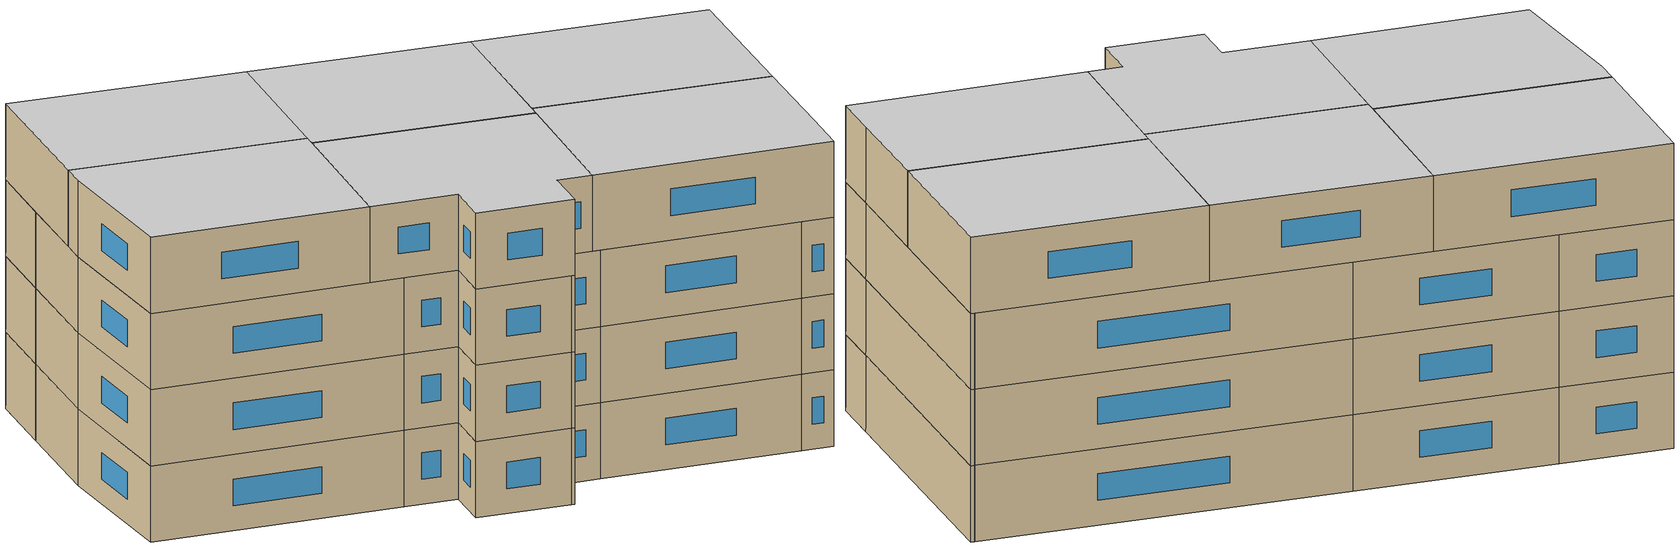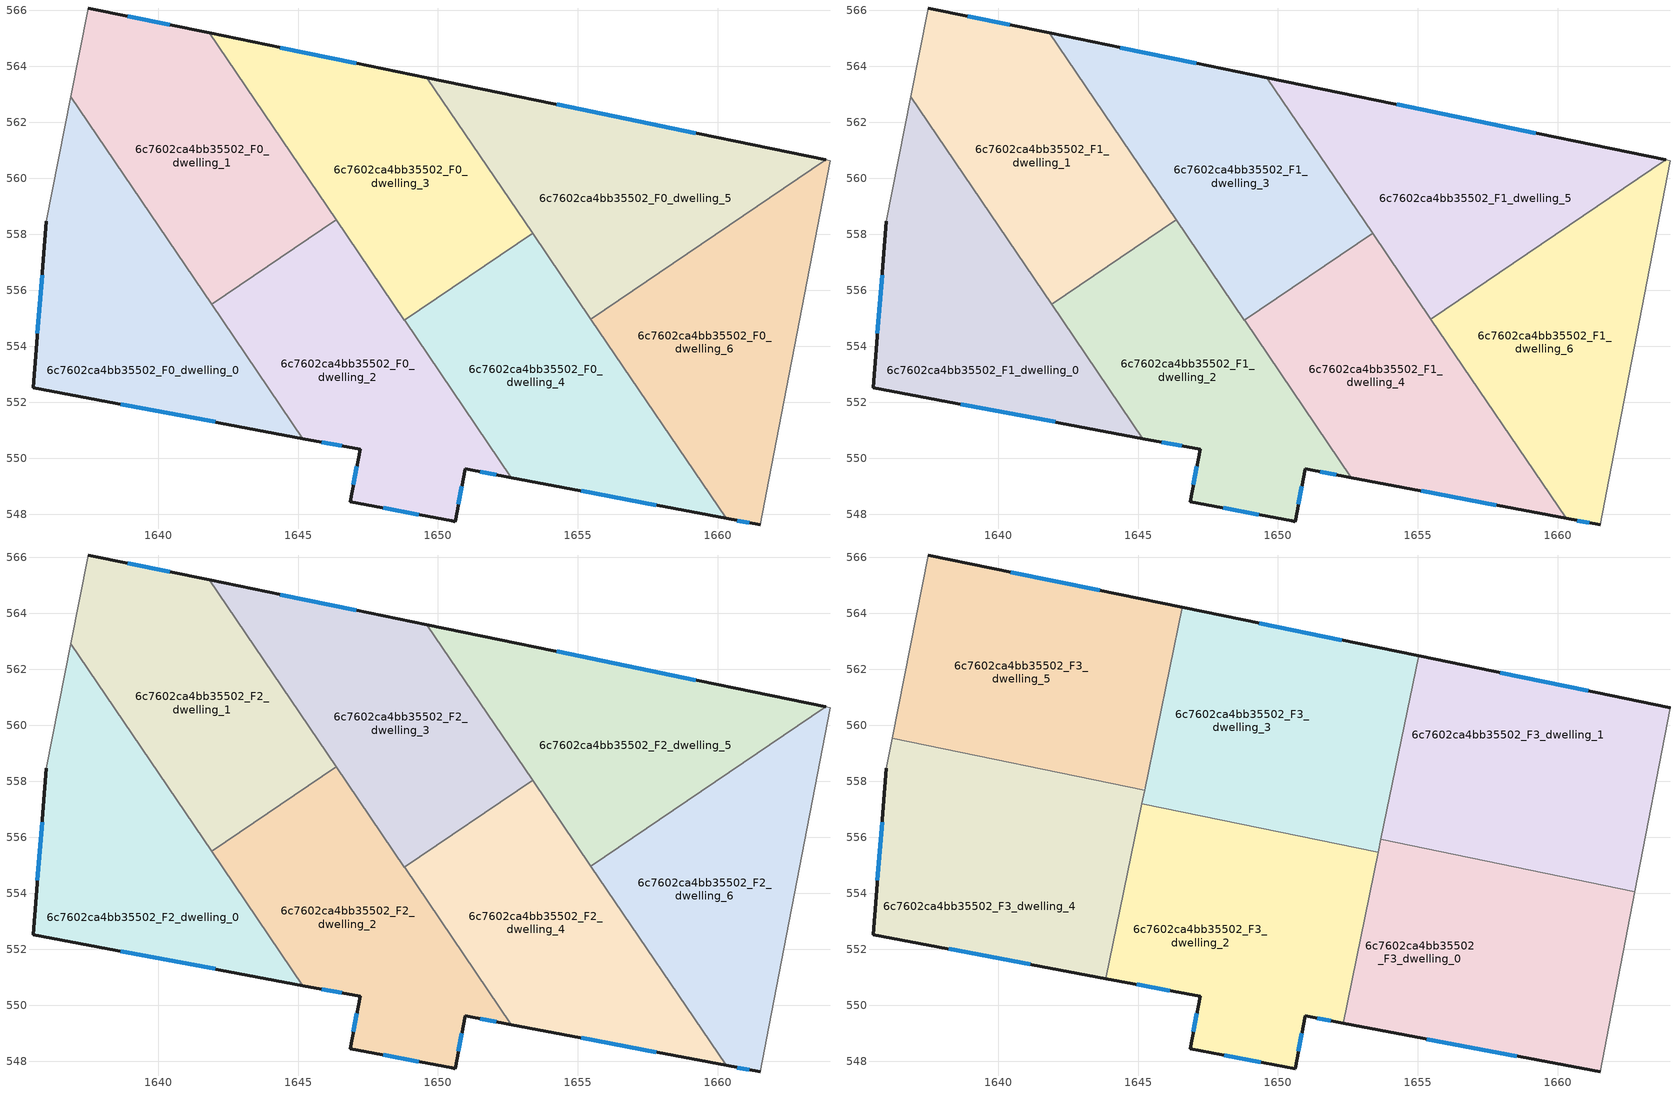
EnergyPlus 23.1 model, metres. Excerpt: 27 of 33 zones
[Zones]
6c7602ca4bb35502_F0_dwelling_0
 floor ground (EU_floor_Construction): 1636.88,562.92 1645.18,550.7 1635.53,552.53 1636.01,558.48 z0
 wall outside (EU_wall_Construction): 1636.01,558.48 1635.53,552.53 1645.18,550.7 z0:3
 wall adiabatic (EU_wall_Construction): 1636.88,562.92 1636.01,558.48 z0:3
 wall to 6c7602ca4bb35502_F0_dwelling_1 (EU_wall_Construction): 1641.91,555.51 1636.88,562.92 z0:3
 wall to 6c7602ca4bb35502_F0_dwelling_2 (EU_wall_Construction): 1645.18,550.7 1641.91,555.51 z0:3
 window (EU_Window_Construction): 1638.67,551.93 1642.04,551.3 / 1635.85,556.54 1635.69,554.46 z0.98:2.02
6c7602ca4bb35502_F0_dwelling_1
 floor ground (EU_floor_Construction): 1641.83,565.2 1646.36,558.53 1641.91,555.51 1636.88,562.92 1637.5,566.09 z0
 wall outside (EU_wall_Construction): 1641.83,565.2 1637.5,566.09 z0:3
 wall to 6c7602ca4bb35502_F0_dwelling_2 (EU_wall_Construction): 1641.91,555.51 1646.36,558.53 z0:3
 wall adiabatic (EU_wall_Construction): 1637.5,566.09 1636.88,562.92 z0:3
 wall to 6c7602ca4bb35502_F0_dwelling_3 (EU_wall_Construction): 1646.36,558.53 1641.83,565.2 z0:3
 window (EU_Window_Construction): 1640.43,565.49 1638.91,565.8 z0.98:2.02
6c7602ca4bb35502_F0_dwelling_2
 floor ground (EU_floor_Construction): 1646.36,558.53 1652.63,549.3 1650.97,549.62 1650.61,547.74 1650.48,547.76 1646.86,548.45 1647.22,550.32 1645.18,550.7 1641.91,555.51 z0
 wall outside (EU_wall_Construction): 1645.18,550.7 1647.22,550.32 1646.86,548.45 1650.48,547.76 1650.61,547.74 1650.97,549.62 1652.63,549.3 z0:3
 wall to 6c7602ca4bb35502_F0_dwelling_4 (EU_wall_Construction): 1652.63,549.3 1648.81,554.93 z0:3
 wall to 6c7602ca4bb35502_F0_dwelling_3 (EU_wall_Construction): 1648.8,554.93 1646.36,558.53 z0:3
 window (EU_Window_Construction): 1647.1,549.71 1646.98,549.06 / 1645.84,550.58 1646.56,550.44 / 1651.51,549.51 1652.09,549.41 / 1650.73,548.35 1650.85,549.01 / 1648.04,548.22 1649.31,547.98 z0.98:2.02
6c7602ca4bb35502_F0_dwelling_3
 floor ground (EU_floor_Construction): 1649.61,563.6 1653.38,558.04 1648.81,554.93 1641.83,565.2 z0
 wall outside (EU_wall_Construction): 1649.61,563.6 1641.83,565.2 z0:3
 wall to 6c7602ca4bb35502_F0_dwelling_4 (EU_wall_Construction): 1648.81,554.93 1653.38,558.04 z0:3
 wall to 6c7602ca4bb35502_F0_dwelling_5 (EU_wall_Construction): 1653.38,558.04 1649.61,563.6 z0:3
 window (EU_Window_Construction): 1647.08,564.12 1644.36,564.68 z0.98:2.02
6c7602ca4bb35502_F0_dwelling_4
 floor ground (EU_floor_Construction): 1653.38,558.04 1660.3,547.85 1652.63,549.3 1648.81,554.93 z0
 wall outside (EU_wall_Construction): 1652.63,549.3 1660.3,547.85 z0:3
 wall to 6c7602ca4bb35502_F0_dwelling_6 (EU_wall_Construction): 1660.3,547.85 1655.46,554.97 z0:3
 wall to 6c7602ca4bb35502_F0_dwelling_5 (EU_wall_Construction): 1655.46,554.97 1653.38,558.04 z0:3
 window (EU_Window_Construction): 1655.12,548.83 1657.81,548.32 z0.98:2.02
6c7602ca4bb35502_F0_dwelling_5
 floor ground (EU_floor_Construction): 1663.85,560.67 1655.46,554.97 1649.61,563.6 z0
 wall outside (EU_wall_Construction): 1663.85,560.67 1649.61,563.6 z0:3
 wall to 6c7602ca4bb35502_F0_dwelling_6 (EU_wall_Construction): 1655.46,554.97 1663.85,560.67 z0:3
 window (EU_Window_Construction): 1659.22,561.62 1654.24,562.65 z0.98:2.02
6c7602ca4bb35502_F0_dwelling_6
 floor ground (EU_floor_Construction): 1664.01,560.64 1661.91,549.69 1661.52,547.62 1660.3,547.85 1655.46,554.97 1663.85,560.67 z0
 wall outside (EU_wall_Construction): 1660.3,547.85 1661.52,547.62 z0:3
 wall adiabatic (EU_wall_Construction): 1661.52,547.62 1661.91,549.69 1664.01,560.64 1663.85,560.67 z0:3
 window (EU_Window_Construction): 1660.7,547.77 1661.12,547.69 z0.98:2.02
6c7602ca4bb35502_F1_dwelling_0
 floor to 6c7602ca4bb35502_F0_dwelling_0 (EU_floor_Construction): 1636.88,562.92 1645.18,550.7 1635.53,552.53 1636.01,558.48 z3
 wall outside (EU_wall_Construction): 1636.01,558.48 1635.53,552.53 1645.18,550.7 z3:6
 wall adiabatic (EU_wall_Construction): 1636.88,562.92 1636.01,558.48 z3:6
 wall to 6c7602ca4bb35502_F1_dwelling_1 (EU_wall_Construction): 1641.91,555.51 1636.88,562.92 z3:6
 wall to 6c7602ca4bb35502_F1_dwelling_2 (EU_wall_Construction): 1645.18,550.7 1641.91,555.51 z3:6
 window (EU_Window_Construction): 1638.67,551.93 1642.04,551.3 / 1635.85,556.54 1635.69,554.46 z3.98:5.02
6c7602ca4bb35502_F1_dwelling_1
 floor to 6c7602ca4bb35502_F0_dwelling_1 (EU_floor_Construction): 1641.83,565.2 1646.36,558.53 1641.91,555.51 1636.88,562.92 1637.5,566.09 z3
 wall outside (EU_wall_Construction): 1641.83,565.2 1637.5,566.09 z3:6
 wall to 6c7602ca4bb35502_F1_dwelling_2 (EU_wall_Construction): 1641.91,555.51 1646.36,558.53 z3:6
 wall adiabatic (EU_wall_Construction): 1637.5,566.09 1636.88,562.92 z3:6
 wall to 6c7602ca4bb35502_F1_dwelling_3 (EU_wall_Construction): 1646.36,558.53 1641.83,565.2 z3:6
 window (EU_Window_Construction): 1640.43,565.49 1638.91,565.8 z3.98:5.02
6c7602ca4bb35502_F1_dwelling_2
 floor to 6c7602ca4bb35502_F0_dwelling_2 (EU_floor_Construction): 1646.36,558.53 1652.63,549.3 1650.97,549.62 1650.61,547.74 1650.48,547.76 1646.86,548.45 1647.22,550.32 1645.18,550.7 1641.91,555.51 z3
 wall outside (EU_wall_Construction): 1645.18,550.7 1647.22,550.32 1646.86,548.45 1650.48,547.76 1650.61,547.74 1650.97,549.62 1652.63,549.3 z3:6
 wall to 6c7602ca4bb35502_F1_dwelling_4 (EU_wall_Construction): 1652.63,549.3 1648.81,554.93 z3:6
 wall to 6c7602ca4bb35502_F1_dwelling_3 (EU_wall_Construction): 1648.8,554.93 1646.36,558.53 z3:6
 window (EU_Window_Construction): 1647.1,549.71 1646.98,549.06 / 1645.84,550.58 1646.56,550.44 / 1651.51,549.51 1652.09,549.41 / 1650.73,548.35 1650.85,549.01 / 1648.04,548.22 1649.31,547.98 z3.98:5.02
6c7602ca4bb35502_F1_dwelling_3
 floor to 6c7602ca4bb35502_F0_dwelling_3 (EU_floor_Construction): 1649.61,563.6 1653.38,558.04 1648.81,554.93 1641.83,565.2 z3
 wall outside (EU_wall_Construction): 1649.61,563.6 1641.83,565.2 z3:6
 wall to 6c7602ca4bb35502_F1_dwelling_4 (EU_wall_Construction): 1648.81,554.93 1653.38,558.04 z3:6
 wall to 6c7602ca4bb35502_F1_dwelling_5 (EU_wall_Construction): 1653.38,558.04 1649.61,563.6 z3:6
 window (EU_Window_Construction): 1647.08,564.12 1644.36,564.68 z3.98:5.02
6c7602ca4bb35502_F1_dwelling_4
 floor to 6c7602ca4bb35502_F0_dwelling_4 (EU_floor_Construction): 1653.38,558.04 1660.3,547.85 1652.63,549.3 1648.81,554.93 z3
 wall outside (EU_wall_Construction): 1652.63,549.3 1660.3,547.85 z3:6
 wall to 6c7602ca4bb35502_F1_dwelling_6 (EU_wall_Construction): 1660.3,547.85 1655.46,554.97 z3:6
 wall to 6c7602ca4bb35502_F1_dwelling_5 (EU_wall_Construction): 1655.46,554.97 1653.38,558.04 z3:6
 window (EU_Window_Construction): 1655.12,548.83 1657.81,548.32 z3.98:5.02
6c7602ca4bb35502_F1_dwelling_5
 floor to 6c7602ca4bb35502_F0_dwelling_5 (EU_floor_Construction): 1663.85,560.67 1655.46,554.97 1649.61,563.6 z3
 wall outside (EU_wall_Construction): 1663.85,560.67 1649.61,563.6 z3:6
 wall to 6c7602ca4bb35502_F1_dwelling_6 (EU_wall_Construction): 1655.46,554.97 1663.85,560.67 z3:6
 window (EU_Window_Construction): 1659.22,561.62 1654.24,562.65 z3.98:5.02
6c7602ca4bb35502_F1_dwelling_6
 floor to 6c7602ca4bb35502_F0_dwelling_6 (EU_floor_Construction): 1664.01,560.64 1661.91,549.69 1661.52,547.62 1660.3,547.85 1655.46,554.97 1663.85,560.67 z3
 wall outside (EU_wall_Construction): 1660.3,547.85 1661.52,547.62 z3:6
 wall adiabatic (EU_wall_Construction): 1661.52,547.62 1661.91,549.69 1664.01,560.64 1663.85,560.67 z3:6
 window (EU_Window_Construction): 1660.7,547.77 1661.12,547.69 z3.98:5.02
6c7602ca4bb35502_F2_dwelling_0
 floor to 6c7602ca4bb35502_F1_dwelling_0 (EU_floor_Construction): 1636.88,562.92 1645.18,550.7 1635.53,552.53 1636.01,558.48 z6
 wall outside (EU_wall_Construction): 1636.01,558.48 1635.53,552.53 1645.18,550.7 z6:9
 wall adiabatic (EU_wall_Construction): 1636.88,562.92 1636.01,558.48 z6:9
 wall to 6c7602ca4bb35502_F2_dwelling_1 (EU_wall_Construction): 1641.91,555.51 1636.88,562.92 z6:9
 wall to 6c7602ca4bb35502_F2_dwelling_2 (EU_wall_Construction): 1645.18,550.7 1641.91,555.51 z6:9
 window (EU_Window_Construction): 1638.67,551.93 1642.04,551.3 / 1635.85,556.54 1635.69,554.46 z6.98:8.02
6c7602ca4bb35502_F2_dwelling_1
 floor to 6c7602ca4bb35502_F1_dwelling_1 (EU_floor_Construction): 1641.83,565.2 1646.36,558.53 1641.91,555.51 1636.88,562.92 1637.5,566.09 z6
 wall outside (EU_wall_Construction): 1641.83,565.2 1637.5,566.09 z6:9
 wall to 6c7602ca4bb35502_F2_dwelling_2 (EU_wall_Construction): 1641.91,555.51 1646.36,558.53 z6:9
 wall adiabatic (EU_wall_Construction): 1637.5,566.09 1636.88,562.92 z6:9
 wall to 6c7602ca4bb35502_F2_dwelling_3 (EU_wall_Construction): 1646.36,558.53 1641.83,565.2 z6:9
 window (EU_Window_Construction): 1640.43,565.49 1638.91,565.8 z6.98:8.02
6c7602ca4bb35502_F2_dwelling_2
 floor to 6c7602ca4bb35502_F1_dwelling_2 (EU_floor_Construction): 1646.36,558.53 1652.63,549.3 1650.97,549.62 1650.61,547.74 1650.48,547.76 1646.86,548.45 1647.22,550.32 1645.18,550.7 1641.91,555.51 z6
 wall outside (EU_wall_Construction): 1645.18,550.7 1647.22,550.32 1646.86,548.45 1650.48,547.76 1650.61,547.74 1650.97,549.62 1652.63,549.3 z6:9
 wall to 6c7602ca4bb35502_F2_dwelling_4 (EU_wall_Construction): 1652.63,549.3 1648.81,554.93 z6:9
 wall to 6c7602ca4bb35502_F2_dwelling_3 (EU_wall_Construction): 1648.8,554.93 1646.36,558.53 z6:9
 window (EU_Window_Construction): 1647.1,549.71 1646.98,549.06 / 1645.84,550.58 1646.56,550.44 / 1651.51,549.51 1652.09,549.41 / 1650.73,548.35 1650.85,549.01 / 1648.04,548.22 1649.31,547.98 z6.98:8.02
6c7602ca4bb35502_F2_dwelling_3
 floor to 6c7602ca4bb35502_F1_dwelling_3 (EU_floor_Construction): 1649.61,563.6 1653.38,558.04 1648.81,554.93 1641.83,565.2 z6
 wall outside (EU_wall_Construction): 1649.61,563.6 1641.83,565.2 z6:9
 wall to 6c7602ca4bb35502_F2_dwelling_4 (EU_wall_Construction): 1648.81,554.93 1653.38,558.04 z6:9
 wall to 6c7602ca4bb35502_F2_dwelling_5 (EU_wall_Construction): 1653.38,558.04 1649.61,563.6 z6:9
 window (EU_Window_Construction): 1647.08,564.12 1644.36,564.68 z6.98:8.02
6c7602ca4bb35502_F2_dwelling_4
 floor to 6c7602ca4bb35502_F1_dwelling_4 (EU_floor_Construction): 1653.38,558.04 1660.3,547.85 1652.63,549.3 1648.81,554.93 z6
 wall outside (EU_wall_Construction): 1652.63,549.3 1660.3,547.85 z6:9
 wall to 6c7602ca4bb35502_F2_dwelling_6 (EU_wall_Construction): 1660.3,547.85 1655.46,554.97 z6:9
 wall to 6c7602ca4bb35502_F2_dwelling_5 (EU_wall_Construction): 1655.46,554.97 1653.38,558.04 z6:9
 window (EU_Window_Construction): 1655.12,548.83 1657.81,548.32 z6.98:8.02
6c7602ca4bb35502_F2_dwelling_5
 floor to 6c7602ca4bb35502_F1_dwelling_5 (EU_floor_Construction): 1663.85,560.67 1655.46,554.97 1649.61,563.6 z6
 wall outside (EU_wall_Construction): 1663.85,560.67 1649.61,563.6 z6:9
 wall to 6c7602ca4bb35502_F2_dwelling_6 (EU_wall_Construction): 1655.46,554.97 1663.85,560.67 z6:9
 window (EU_Window_Construction): 1659.22,561.62 1654.24,562.65 z6.98:8.02
6c7602ca4bb35502_F2_dwelling_6
 floor to 6c7602ca4bb35502_F1_dwelling_6 (EU_floor_Construction): 1664.01,560.64 1661.91,549.69 1661.52,547.62 1660.3,547.85 1655.46,554.97 1663.85,560.67 z6
 wall outside (EU_wall_Construction): 1660.3,547.85 1661.52,547.62 z6:9
 wall adiabatic (EU_wall_Construction): 1661.52,547.62 1661.91,549.69 1664.01,560.64 1663.85,560.67 z6:9
 window (EU_Window_Construction): 1660.7,547.77 1661.12,547.69 z6.98:8.02
6c7602ca4bb35502_F3_dwelling_0
 floor to 6c7602ca4bb35502_F2_dwelling_4 (EU_floor_Construction): 1655,555.65 1660.3,547.85 1652.63,549.3 1652.39,549.66 1653.68,555.92 z9
 floor to 6c7602ca4bb35502_F2_dwelling_6 (EU_floor_Construction): 1662.75,554.06 1661.91,549.69 1661.52,547.62 1660.3,547.85 1655.46,554.97 1656.13,555.42 z9
 floor to 6c7602ca4bb35502_F2_dwelling_2 (EU_floor_Construction): 1652.39,549.66 1652.63,549.3 1652.33,549.36 z9
 floor to 6c7602ca4bb35502_F2_dwelling_5 (EU_floor_Construction): 1656.13,555.42 1655.46,554.97 1655,555.65 z9
 wall outside (EU_wall_Construction): 1652.33,549.36 1661.52,547.62 z9:12
 wall adiabatic (EU_wall_Construction): 1661.52,547.62 1661.91,549.69 1662.75,554.06 z9:12
 wall to 6c7602ca4bb35502_F3_dwelling_1 (EU_wall_Construction): 1662.75,554.06 1653.68,555.92 z9:12
 wall to 6c7602ca4bb35502_F3_dwelling_2 (EU_wall_Construction): 1653.58,555.47 1652.33,549.36 z9:12
 wall to 6c7602ca4bb35502_F3_dwelling_3 (EU_wall_Construction): 1653.68,555.92 1653.58,555.47 z9:12
 window (EU_Window_Construction): 1655.32,548.79 1658.53,548.18 z9.98:11.02
 ceiling to 6c7602ca4bb35502_F4_dwelling_0 (EU_floor_Construction): 1661.52,547.62 1661.91,549.69 1662.75,554.06 1653.68,555.92 1652.33,549.36 z12
6c7602ca4bb35502_F3_dwelling_1
 floor to 6c7602ca4bb35502_F2_dwelling_5 (EU_floor_Construction): 1663.85,560.67 1656.13,555.42 1655,555.65 1653.94,557.21 1655.03,562.48 z9
 floor to 6c7602ca4bb35502_F2_dwelling_6 (EU_floor_Construction): 1664.01,560.64 1662.75,554.06 1656.13,555.42 1663.85,560.67 z9
 floor to 6c7602ca4bb35502_F2_dwelling_4 (EU_floor_Construction): 1653.94,557.21 1655,555.65 1653.68,555.92 z9
 wall outside (EU_wall_Construction): 1664.01,560.64 1655.03,562.48 z9:12
 wall adiabatic (EU_wall_Construction): 1662.75,554.06 1664.01,560.64 z9:12
 wall to 6c7602ca4bb35502_F3_dwelling_3 (EU_wall_Construction): 1655.03,562.48 1653.68,555.92 z9:12
 window (EU_Window_Construction): 1661.09,561.24 1657.95,561.88 z9.98:11.02
 ceiling to 6c7602ca4bb35502_F4_dwelling_1 (EU_floor_Construction): 1662.75,554.06 1664.01,560.64 1655.03,562.48 1653.68,555.92 z12
6c7602ca4bb35502_F3_dwelling_2
 floor to 6c7602ca4bb35502_F2_dwelling_2 (EU_floor_Construction): 1647.6,556.7 1652.39,549.66 1652.33,549.36 1650.97,549.62 1650.61,547.74 1650.48,547.76 1646.86,548.45 1647.22,550.32 1645.18,550.7 1644.12,552.26 1645.14,557.21 z9
 floor to 6c7602ca4bb35502_F2_dwelling_0 (EU_floor_Construction): 1644.12,552.26 1645.18,550.7 1643.86,550.95 z9
 floor to 6c7602ca4bb35502_F2_dwelling_4 (EU_floor_Construction): 1653.58,555.47 1652.39,549.66 1648.81,554.93 1650.52,556.1 z9
 floor to 6c7602ca4bb35502_F2_dwelling_3 (EU_floor_Construction): 1650.52,556.1 1648.81,554.93 1647.6,556.7 z9
 wall outside (EU_wall_Construction): 1643.86,550.95 1647.22,550.32 1646.86,548.45 1650.61,547.74 1650.97,549.62 1652.33,549.36 z9:12
 wall to 6c7602ca4bb35502_F3_dwelling_3 (EU_wall_Construction): 1653.58,555.47 1645.14,557.21 z9:12
 wall to 6c7602ca4bb35502_F3_dwelling_4 (EU_wall_Construction): 1645.14,557.21 1643.86,550.95 z9:12
 window (EU_Window_Construction): 1644.95,550.75 1646.13,550.52 / 1651.41,549.53 1651.89,549.44 / 1650.73,548.35 1650.85,549.01 / 1648.08,548.22 1649.39,547.97 / 1647.1,549.71 1646.98,549.06 z9.98:11.02
 ceiling to 6c7602ca4bb35502_F4_dwelling_2 (EU_floor_Construction): 1652.33,549.36 1653.58,555.47 1645.14,557.21 1643.86,550.95 1647.22,550.32 1646.86,548.45 1650.61,547.74 1650.97,549.62 z12
6c7602ca4bb35502_F3_dwelling_3
 floor to 6c7602ca4bb35502_F2_dwelling_3 (EU_floor_Construction): 1649.61,563.6 1653.38,558.04 1650.52,556.1 1647.6,556.7 1645.63,559.6 1646.58,564.22 z9
 floor to 6c7602ca4bb35502_F2_dwelling_1 (EU_floor_Construction): 1645.63,559.6 1646.36,558.53 1645.26,557.78 z9
 floor to 6c7602ca4bb35502_F2_dwelling_5 (EU_floor_Construction): 1655.03,562.48 1653.94,557.21 1649.61,563.6 z9
 floor to 6c7602ca4bb35502_F2_dwelling_2 (EU_floor_Construction): 1646.36,558.53 1647.6,556.7 1645.14,557.21 1645.26,557.78 z9
 floor to 6c7602ca4bb35502_F2_dwelling_4 (EU_floor_Construction): 1653.38,558.04 1653.94,557.21 1653.58,555.47 1650.52,556.1 z9
 wall outside (EU_wall_Construction): 1655.03,562.48 1646.58,564.22 z9:12
 wall to 6c7602ca4bb35502_F3_dwelling_5 (EU_wall_Construction): 1646.58,564.22 1645.24,557.68 z9:12
 wall to 6c7602ca4bb35502_F3_dwelling_4 (EU_wall_Construction): 1645.24,557.68 1645.14,557.21 z9:12
 window (EU_Window_Construction): 1652.28,563.05 1649.33,563.65 z9.98:11.02
 ceiling to 6c7602ca4bb35502_F4_dwelling_3 (EU_floor_Construction): 1653.58,555.47 1655.03,562.48 1646.58,564.22 1645.14,557.21 z12
6c7602ca4bb35502_F3_dwelling_4
 floor to 6c7602ca4bb35502_F2_dwelling_0 (EU_floor_Construction): 1639.66,558.83 1644.12,552.26 1643.86,550.95 1635.53,552.53 1636.01,558.48 1636.22,559.53 z9
 floor to 6c7602ca4bb35502_F2_dwelling_2 (EU_floor_Construction): 1645.24,557.68 1644.12,552.26 1641.91,555.51 1645.14,557.7 z9
 floor to 6c7602ca4bb35502_F2_dwelling_1 (EU_floor_Construction): 1645.14,557.7 1641.91,555.51 1639.66,558.83 z9
 wall outside (EU_wall_Construction): 1636.01,558.48 1635.53,552.53 1643.86,550.95 z9:12
 wall adiabatic (EU_wall_Construction): 1636.22,559.54 1636.01,558.48 z9:12
 wall to 6c7602ca4bb35502_F3_dwelling_5 (EU_wall_Construction): 1645.24,557.68 1636.22,559.54 z9:12
 window (EU_Window_Construction): 1638.24,552.02 1641.15,551.46 / 1635.85,556.54 1635.69,554.46 z9.98:11.02
 ceiling to 6c7602ca4bb35502_F4_dwelling_4 (EU_floor_Construction): 1643.86,550.95 1645.24,557.68 1636.22,559.54 1636.01,558.48 1635.53,552.53 z12
6c7602ca4bb35502_F3_dwelling_5
 floor to 6c7602ca4bb35502_F2_dwelling_1 (EU_floor_Construction): 1641.84,565.2 1645.63,559.6 1645.26,557.78 1645.14,557.7 1639.66,558.83 1636.88,562.92 1637.5,566.09 z9
 floor to 6c7602ca4bb35502_F2_dwelling_0 (EU_floor_Construction): 1636.88,562.92 1639.66,558.83 1636.22,559.53 z9
 floor to 6c7602ca4bb35502_F2_dwelling_3 (EU_floor_Construction): 1646.58,564.22 1645.63,559.6 1641.84,565.2 z9
 wall outside (EU_wall_Construction): 1646.58,564.22 1637.5,566.09 z9:12
 wall adiabatic (EU_wall_Construction): 1637.5,566.09 1636.22,559.54 z9:12
 window (EU_Window_Construction): 1643.63,564.83 1640.45,565.48 z9.98:11.02
 ceiling to 6c7602ca4bb35502_F4_dwelling_5 (EU_floor_Construction): 1645.24,557.68 1646.58,564.22 1637.5,566.09 1636.22,559.54 z12
[Building]
EU S2 Campaign: North Axis=0; Terrain=City; Solar Distribution=FullExterior
[Site:Location]
Bologna: Latitude=44.5; Longitude=11.25; Time Zone=1; Elevation=37
[SizingPeriod:WeatherFileDays]
AnnualSizingPeriod: Begin Month=1; Begin Day of Month=1; End Month=12; End Day of Month=31; Day of Week for Start Day=Monday; Use Weather File Daylight Saving Period=No; Use Weather File Rain and Snow Indicators=No
[MATERIAL]
EU_InternalMass_Material: Roughness=MediumRough; Thickness=0.1; Conductivity=1; Density=1800; Specific Heat=900; Thermal Absorptance=0.9; Solar Absorptance=0.7; Visible Absorptance=0.7
[MATERIAL:NOMASS] Roughness=MediumRough; Thermal Absorptance=0.9; Solar Absorptance=0.7; Visible Absorptance=0.7
Name | Thermal Resistance
EU_wall_NoMass | 0.905828
EU_floor_NoMass | 0.67114
[WINDOWMATERIAL:SIMPLEGLAZINGSYSTEM]
EU_Window_SimpleGlazing: UFactor=4.52486; Solar Heat Gain Coefficient=0.85; Visible Transmittance=0.85
[CONSTRUCTION]
EU_wall_Construction: EU_wall_NoMass
EU_floor_Construction: EU_floor_NoMass
EU_Window_Construction: EU_Window_SimpleGlazing
EU_InternalMass_Construction: EU_InternalMass_Material
[ZONE] Type=1; Multiplier=1; Ceiling Height=autocalculate; Floor Area=autocalculate; Part of Total Floor Area=Yes
Name | Volume
6c7602ca4bb35502_F0_dwelling_0; 6c7602ca4bb35502_F1_dwelling_0; 6c7602ca4bb35502_F2_dwelling_0 | 158.68
6c7602ca4bb35502_F3_dwelling_0 | 185.105
6c7602ca4bb35502_F0_dwelling_1; 6c7602ca4bb35502_F1_dwelling_1; 6c7602ca4bb35502_F2_dwelling_1 | 158.675
6c7602ca4bb35502_F3_dwelling_1; 6c7602ca4bb35502_F3_dwelling_5 | 185.107
6c7602ca4bb35502_F0_dwelling_2; 6c7602ca4bb35502_F1_dwelling_2; 6c7602ca4bb35502_F2_dwelling_2 | 158.663
6c7602ca4bb35502_F3_dwelling_2 | 185.094
6c7602ca4bb35502_F0_dwelling_3; 6c7602ca4bb35502_F1_dwelling_3; 6c7602ca4bb35502_F2_dwelling_3 | 158.673
6c7602ca4bb35502_F3_dwelling_3 | 185.117
6c7602ca4bb35502_F0_dwelling_4; 6c7602ca4bb35502_F1_dwelling_4; 6c7602ca4bb35502_F2_dwelling_4 | 158.651
6c7602ca4bb35502_F3_dwelling_4 | 185.116
6c7602ca4bb35502_F0_dwelling_5; 6c7602ca4bb35502_F1_dwelling_5; 6c7602ca4bb35502_F2_dwelling_5 | 158.66
6c7602ca4bb35502_F0_dwelling_6; 6c7602ca4bb35502_F1_dwelling_6; 6c7602ca4bb35502_F2_dwelling_6 | 158.667
[INTERNALMASS] Construction=EU_InternalMass_Construction
Name | Zone or ZoneList | Surface Area
6c7602ca4bb35502_F0_dwelling_0_EU_InternalMass | 6c7602ca4bb35502_F0_dwelling_0 | 52.8935
6c7602ca4bb35502_F0_dwelling_1_EU_InternalMass | 6c7602ca4bb35502_F0_dwelling_1 | 52.8909
6c7602ca4bb35502_F0_dwelling_2_EU_InternalMass | 6c7602ca4bb35502_F0_dwelling_2 | 52.8876
6c7602ca4bb35502_F0_dwelling_3_EU_InternalMass | 6c7602ca4bb35502_F0_dwelling_3 | 52.8876
6c7602ca4bb35502_F0_dwelling_4_EU_InternalMass | 6c7602ca4bb35502_F0_dwelling_4 | 52.8843
6c7602ca4bb35502_F0_dwelling_5_EU_InternalMass | 6c7602ca4bb35502_F0_dwelling_5 | 52.8864
6c7602ca4bb35502_F0_dwelling_6_EU_InternalMass | 6c7602ca4bb35502_F0_dwelling_6 | 52.889
6c7602ca4bb35502_F1_dwelling_0_EU_InternalMass | 6c7602ca4bb35502_F1_dwelling_0 | 52.8935
6c7602ca4bb35502_F1_dwelling_1_EU_InternalMass | 6c7602ca4bb35502_F1_dwelling_1 | 52.8909
6c7602ca4bb35502_F1_dwelling_2_EU_InternalMass | 6c7602ca4bb35502_F1_dwelling_2 | 52.8876
6c7602ca4bb35502_F1_dwelling_3_EU_InternalMass | 6c7602ca4bb35502_F1_dwelling_3 | 52.8876
6c7602ca4bb35502_F1_dwelling_4_EU_InternalMass | 6c7602ca4bb35502_F1_dwelling_4 | 52.8843
6c7602ca4bb35502_F1_dwelling_5_EU_InternalMass | 6c7602ca4bb35502_F1_dwelling_5 | 52.8864
6c7602ca4bb35502_F1_dwelling_6_EU_InternalMass | 6c7602ca4bb35502_F1_dwelling_6 | 52.889
6c7602ca4bb35502_F2_dwelling_0_EU_InternalMass | 6c7602ca4bb35502_F2_dwelling_0 | 52.8935
6c7602ca4bb35502_F2_dwelling_1_EU_InternalMass | 6c7602ca4bb35502_F2_dwelling_1 | 52.8909
6c7602ca4bb35502_F2_dwelling_2_EU_InternalMass | 6c7602ca4bb35502_F2_dwelling_2 | 52.8876
6c7602ca4bb35502_F2_dwelling_3_EU_InternalMass | 6c7602ca4bb35502_F2_dwelling_3 | 52.8876
6c7602ca4bb35502_F2_dwelling_4_EU_InternalMass | 6c7602ca4bb35502_F2_dwelling_4 | 52.8843
6c7602ca4bb35502_F2_dwelling_5_EU_InternalMass | 6c7602ca4bb35502_F2_dwelling_5 | 52.8864
6c7602ca4bb35502_F2_dwelling_6_EU_InternalMass | 6c7602ca4bb35502_F2_dwelling_6 | 52.889
6c7602ca4bb35502_F3_dwelling_0_EU_InternalMass | 6c7602ca4bb35502_F3_dwelling_0 | 61.7019
6c7602ca4bb35502_F3_dwelling_1_EU_InternalMass | 6c7602ca4bb35502_F3_dwelling_1 | 61.7024
6c7602ca4bb35502_F3_dwelling_2_EU_InternalMass | 6c7602ca4bb35502_F3_dwelling_2 | 61.6981
6c7602ca4bb35502_F3_dwelling_3_EU_InternalMass | 6c7602ca4bb35502_F3_dwelling_3 | 61.7056
6c7602ca4bb35502_F3_dwelling_4_EU_InternalMass | 6c7602ca4bb35502_F3_dwelling_4 | 61.7051
6c7602ca4bb35502_F3_dwelling_5_EU_InternalMass | 6c7602ca4bb35502_F3_dwelling_5 | 61.7024
[OTHEREQUIPMENT] Fuel Type=Electricity; Design Level Calculation Method=Watts/Area; Power per Zone Floor Area=1; Fraction Latent=0; Fraction Radiant=0; Fraction Lost=0; Carbon Dioxide Generation Rate=0; EndUse Subcategory=EU_Step8_InternalGains
Name | Zone or ZoneList or Space or SpaceList | Schedule
EU_Step8_InternalGain_6c7602ca4bb35502_F0_dwelling_0_f000 | 6c7602ca4bb35502_F0_dwelling_0 | EU_Step8_GainSchedule_6c7602ca4bb35502_F0_dwelling_0_f000
EU_Step8_InternalGain_6c7602ca4bb35502_F0_dwelling_1_f000 | 6c7602ca4bb35502_F0_dwelling_1 | EU_Step8_GainSchedule_6c7602ca4bb35502_F0_dwelling_1_f000
EU_Step8_InternalGain_6c7602ca4bb35502_F0_dwelling_2_f000 | 6c7602ca4bb35502_F0_dwelling_2 | EU_Step8_GainSchedule_6c7602ca4bb35502_F0_dwelling_2_f000
EU_Step8_InternalGain_6c7602ca4bb35502_F0_dwelling_3_f000 | 6c7602ca4bb35502_F0_dwelling_3 | EU_Step8_GainSchedule_6c7602ca4bb35502_F0_dwelling_3_f000
EU_Step8_InternalGain_6c7602ca4bb35502_F0_dwelling_4_f000 | 6c7602ca4bb35502_F0_dwelling_4 | EU_Step8_GainSchedule_6c7602ca4bb35502_F0_dwelling_4_f000
EU_Step8_InternalGain_6c7602ca4bb35502_F0_dwelling_5_f000 | 6c7602ca4bb35502_F0_dwelling_5 | EU_Step8_GainSchedule_6c7602ca4bb35502_F0_dwelling_5_f000
EU_Step8_InternalGain_6c7602ca4bb35502_F0_dwelling_6_f000 | 6c7602ca4bb35502_F0_dwelling_6 | EU_Step8_GainSchedule_6c7602ca4bb35502_F0_dwelling_6_f000
EU_Step8_InternalGain_6c7602ca4bb35502_F1_dwelling_0_f000 | 6c7602ca4bb35502_F1_dwelling_0 | EU_Step8_GainSchedule_6c7602ca4bb35502_F1_dwelling_0_f000
EU_Step8_InternalGain_6c7602ca4bb35502_F1_dwelling_1_f000 | 6c7602ca4bb35502_F1_dwelling_1 | EU_Step8_GainSchedule_6c7602ca4bb35502_F1_dwelling_1_f000
EU_Step8_InternalGain_6c7602ca4bb35502_F1_dwelling_2_f000 | 6c7602ca4bb35502_F1_dwelling_2 | EU_Step8_GainSchedule_6c7602ca4bb35502_F1_dwelling_2_f000
EU_Step8_InternalGain_6c7602ca4bb35502_F1_dwelling_3_f000 | 6c7602ca4bb35502_F1_dwelling_3 | EU_Step8_GainSchedule_6c7602ca4bb35502_F1_dwelling_3_f000
EU_Step8_InternalGain_6c7602ca4bb35502_F1_dwelling_4_f000 | 6c7602ca4bb35502_F1_dwelling_4 | EU_Step8_GainSchedule_6c7602ca4bb35502_F1_dwelling_4_f000
EU_Step8_InternalGain_6c7602ca4bb35502_F1_dwelling_5_f000 | 6c7602ca4bb35502_F1_dwelling_5 | EU_Step8_GainSchedule_6c7602ca4bb35502_F1_dwelling_5_f000
EU_Step8_InternalGain_6c7602ca4bb35502_F1_dwelling_6_f000 | 6c7602ca4bb35502_F1_dwelling_6 | EU_Step8_GainSchedule_6c7602ca4bb35502_F1_dwelling_6_f000
EU_Step8_InternalGain_6c7602ca4bb35502_F2_dwelling_0_f000 | 6c7602ca4bb35502_F2_dwelling_0 | EU_Step8_GainSchedule_6c7602ca4bb35502_F2_dwelling_0_f000
EU_Step8_InternalGain_6c7602ca4bb35502_F2_dwelling_1_f000 | 6c7602ca4bb35502_F2_dwelling_1 | EU_Step8_GainSchedule_6c7602ca4bb35502_F2_dwelling_1_f000
EU_Step8_InternalGain_6c7602ca4bb35502_F2_dwelling_2_f000 | 6c7602ca4bb35502_F2_dwelling_2 | EU_Step8_GainSchedule_6c7602ca4bb35502_F2_dwelling_2_f000
EU_Step8_InternalGain_6c7602ca4bb35502_F2_dwelling_3_f000 | 6c7602ca4bb35502_F2_dwelling_3 | EU_Step8_GainSchedule_6c7602ca4bb35502_F2_dwelling_3_f000
EU_Step8_InternalGain_6c7602ca4bb35502_F2_dwelling_4_f000 | 6c7602ca4bb35502_F2_dwelling_4 | EU_Step8_GainSchedule_6c7602ca4bb35502_F2_dwelling_4_f000
EU_Step8_InternalGain_6c7602ca4bb35502_F2_dwelling_5_f000 | 6c7602ca4bb35502_F2_dwelling_5 | EU_Step8_GainSchedule_6c7602ca4bb35502_F2_dwelling_5_f000
EU_Step8_InternalGain_6c7602ca4bb35502_F2_dwelling_6_f000 | 6c7602ca4bb35502_F2_dwelling_6 | EU_Step8_GainSchedule_6c7602ca4bb35502_F2_dwelling_6_f000
EU_Step8_InternalGain_6c7602ca4bb35502_F3_dwelling_0_f000 | 6c7602ca4bb35502_F3_dwelling_0 | EU_Step8_GainSchedule_6c7602ca4bb35502_F3_dwelling_0_f000
EU_Step8_InternalGain_6c7602ca4bb35502_F3_dwelling_1_f000 | 6c7602ca4bb35502_F3_dwelling_1 | EU_Step8_GainSchedule_6c7602ca4bb35502_F3_dwelling_1_f000
EU_Step8_InternalGain_6c7602ca4bb35502_F3_dwelling_2_f000 | 6c7602ca4bb35502_F3_dwelling_2 | EU_Step8_GainSchedule_6c7602ca4bb35502_F3_dwelling_2_f000
EU_Step8_InternalGain_6c7602ca4bb35502_F3_dwelling_3_f000 | 6c7602ca4bb35502_F3_dwelling_3 | EU_Step8_GainSchedule_6c7602ca4bb35502_F3_dwelling_3_f000
EU_Step8_InternalGain_6c7602ca4bb35502_F3_dwelling_4_f000 | 6c7602ca4bb35502_F3_dwelling_4 | EU_Step8_GainSchedule_6c7602ca4bb35502_F3_dwelling_4_f000
EU_Step8_InternalGain_6c7602ca4bb35502_F3_dwelling_5_f000 | 6c7602ca4bb35502_F3_dwelling_5 | EU_Step8_GainSchedule_6c7602ca4bb35502_F3_dwelling_5_f000
[ZONEVENTILATION:DESIGNFLOWRATE] Schedule=EU_AlwaysOn; Design Flow Rate Calculation Method=AirChanges/Hour; Air Changes per Hour=0.73129; Ventilation Type=Natural; Fan Pressure Rise=0; Fan Total Efficiency=1; Constant Term Coefficient=1; Temperature Term Coefficient=0; Velocity Term Coefficient=0; Velocity Squared Term Coefficient=0; Minimum Indoor Temperature=-100; Maximum Indoor Temperature=100; Delta Temperature=-100; Minimum Outdoor Temperature=-100; Maximum Outdoor Temperature=100; Maximum Wind Speed=40
Name | Zone or ZoneList or Space or SpaceList
EU_ConstantAir_6c7602ca4bb35502_F0_dwelling_0 | 6c7602ca4bb35502_F0_dwelling_0
EU_ConstantAir_6c7602ca4bb35502_F0_dwelling_1 | 6c7602ca4bb35502_F0_dwelling_1
EU_ConstantAir_6c7602ca4bb35502_F0_dwelling_2 | 6c7602ca4bb35502_F0_dwelling_2
EU_ConstantAir_6c7602ca4bb35502_F0_dwelling_3 | 6c7602ca4bb35502_F0_dwelling_3
EU_ConstantAir_6c7602ca4bb35502_F0_dwelling_4 | 6c7602ca4bb35502_F0_dwelling_4
EU_ConstantAir_6c7602ca4bb35502_F0_dwelling_5 | 6c7602ca4bb35502_F0_dwelling_5
EU_ConstantAir_6c7602ca4bb35502_F0_dwelling_6 | 6c7602ca4bb35502_F0_dwelling_6
EU_ConstantAir_6c7602ca4bb35502_F1_dwelling_0 | 6c7602ca4bb35502_F1_dwelling_0
EU_ConstantAir_6c7602ca4bb35502_F1_dwelling_1 | 6c7602ca4bb35502_F1_dwelling_1
EU_ConstantAir_6c7602ca4bb35502_F1_dwelling_2 | 6c7602ca4bb35502_F1_dwelling_2
EU_ConstantAir_6c7602ca4bb35502_F1_dwelling_3 | 6c7602ca4bb35502_F1_dwelling_3
EU_ConstantAir_6c7602ca4bb35502_F1_dwelling_4 | 6c7602ca4bb35502_F1_dwelling_4
EU_ConstantAir_6c7602ca4bb35502_F1_dwelling_5 | 6c7602ca4bb35502_F1_dwelling_5
EU_ConstantAir_6c7602ca4bb35502_F1_dwelling_6 | 6c7602ca4bb35502_F1_dwelling_6
EU_ConstantAir_6c7602ca4bb35502_F2_dwelling_0 | 6c7602ca4bb35502_F2_dwelling_0
EU_ConstantAir_6c7602ca4bb35502_F2_dwelling_1 | 6c7602ca4bb35502_F2_dwelling_1
EU_ConstantAir_6c7602ca4bb35502_F2_dwelling_2 | 6c7602ca4bb35502_F2_dwelling_2
EU_ConstantAir_6c7602ca4bb35502_F2_dwelling_3 | 6c7602ca4bb35502_F2_dwelling_3
EU_ConstantAir_6c7602ca4bb35502_F2_dwelling_4 | 6c7602ca4bb35502_F2_dwelling_4
EU_ConstantAir_6c7602ca4bb35502_F2_dwelling_5 | 6c7602ca4bb35502_F2_dwelling_5
EU_ConstantAir_6c7602ca4bb35502_F2_dwelling_6 | 6c7602ca4bb35502_F2_dwelling_6
EU_ConstantAir_6c7602ca4bb35502_F3_dwelling_0 | 6c7602ca4bb35502_F3_dwelling_0
EU_ConstantAir_6c7602ca4bb35502_F3_dwelling_1 | 6c7602ca4bb35502_F3_dwelling_1
EU_ConstantAir_6c7602ca4bb35502_F3_dwelling_2 | 6c7602ca4bb35502_F3_dwelling_2
EU_ConstantAir_6c7602ca4bb35502_F3_dwelling_3 | 6c7602ca4bb35502_F3_dwelling_3
EU_ConstantAir_6c7602ca4bb35502_F3_dwelling_4 | 6c7602ca4bb35502_F3_dwelling_4
EU_ConstantAir_6c7602ca4bb35502_F3_dwelling_5 | 6c7602ca4bb35502_F3_dwelling_5
[HVACTEMPLATE:THERMOSTAT] Constant Heating Setpoint=20; Constant Cooling Setpoint=50
EU_HeatOnly_6c7602ca4bb35502_F0_dwelling_0; EU_HeatOnly_6c7602ca4bb35502_F0_dwelling_1; EU_HeatOnly_6c7602ca4bb35502_F0_dwelling_2; EU_HeatOnly_6c7602ca4bb35502_F0_dwelling_3; EU_HeatOnly_6c7602ca4bb35502_F0_dwelling_4; EU_HeatOnly_6c7602ca4bb35502_F0_dwelling_5; EU_HeatOnly_6c7602ca4bb35502_F0_dwelling_6; EU_HeatOnly_6c7602ca4bb35502_F1_dwelling_0; EU_HeatOnly_6c7602ca4bb35502_F1_dwelling_1; EU_HeatOnly_6c7602ca4bb35502_F1_dwelling_2; EU_HeatOnly_6c7602ca4bb35502_F1_dwelling_3; EU_HeatOnly_6c7602ca4bb35502_F1_dwelling_4; EU_HeatOnly_6c7602ca4bb35502_F1_dwelling_5; EU_HeatOnly_6c7602ca4bb35502_F1_dwelling_6; EU_HeatOnly_6c7602ca4bb35502_F2_dwelling_0; EU_HeatOnly_6c7602ca4bb35502_F2_dwelling_1; EU_HeatOnly_6c7602ca4bb35502_F2_dwelling_2; EU_HeatOnly_6c7602ca4bb35502_F2_dwelling_3; EU_HeatOnly_6c7602ca4bb35502_F2_dwelling_4; EU_HeatOnly_6c7602ca4bb35502_F2_dwelling_5; EU_HeatOnly_6c7602ca4bb35502_F2_dwelling_6; EU_HeatOnly_6c7602ca4bb35502_F3_dwelling_0; EU_HeatOnly_6c7602ca4bb35502_F3_dwelling_1; EU_HeatOnly_6c7602ca4bb35502_F3_dwelling_2; EU_HeatOnly_6c7602ca4bb35502_F3_dwelling_3; EU_HeatOnly_6c7602ca4bb35502_F3_dwelling_4; EU_HeatOnly_6c7602ca4bb35502_F3_dwelling_5; EU_HeatOnly_6c7602ca4bb35502_F4_dwelling_0; EU_HeatOnly_6c7602ca4bb35502_F4_dwelling_1; EU_HeatOnly_6c7602ca4bb35502_F4_dwelling_2; EU_HeatOnly_6c7602ca4bb35502_F4_dwelling_3; EU_HeatOnly_6c7602ca4bb35502_F4_dwelling_4; EU_HeatOnly_6c7602ca4bb35502_F4_dwelling_5
[HVACTEMPLATE:ZONE:IDEALLOADSAIRSYSTEM] System Availability Schedule=EU_AlwaysOn; Maximum Heating Supply Air Temperature=50; Minimum Cooling Supply Air Temperature=13; Maximum Heating Supply Air Humidity Ratio=0.0156; Minimum Cooling Supply Air Humidity Ratio=0.0077; Heating Limit=NoLimit; Cooling Limit=NoLimit; Heating Availability Schedule=EU_AlwaysOn; Cooling Availability Schedule=EU_CoolingOff; Dehumidification Control Type=ConstantSensibleHeatRatio; Cooling Sensible Heat Ratio=0.7; Dehumidification Setpoint=60; Humidification Control Type=None; Humidification Setpoint=30; Outdoor Air Method=None; Outdoor Air Flow Rate per Person=0.00944; Outdoor Air Flow Rate per Zone Floor Area=0; Outdoor Air Flow Rate per Zone=0; Demand Controlled Ventilation Type=None; Outdoor Air Economizer Type=NoEconomizer; Heat Recovery Type=None; Sensible Heat Recovery Effectiveness=0.7; Latent Heat Recovery Effectiveness=0.65
Name | Template Thermostat
6c7602ca4bb35502_F0_dwelling_0 | EU_HeatOnly_6c7602ca4bb35502_F0_dwelling_0
6c7602ca4bb35502_F0_dwelling_1 | EU_HeatOnly_6c7602ca4bb35502_F0_dwelling_1
6c7602ca4bb35502_F0_dwelling_2 | EU_HeatOnly_6c7602ca4bb35502_F0_dwelling_2
6c7602ca4bb35502_F0_dwelling_3 | EU_HeatOnly_6c7602ca4bb35502_F0_dwelling_3
6c7602ca4bb35502_F0_dwelling_4 | EU_HeatOnly_6c7602ca4bb35502_F0_dwelling_4
6c7602ca4bb35502_F0_dwelling_5 | EU_HeatOnly_6c7602ca4bb35502_F0_dwelling_5
6c7602ca4bb35502_F0_dwelling_6 | EU_HeatOnly_6c7602ca4bb35502_F0_dwelling_6
6c7602ca4bb35502_F1_dwelling_0 | EU_HeatOnly_6c7602ca4bb35502_F1_dwelling_0
6c7602ca4bb35502_F1_dwelling_1 | EU_HeatOnly_6c7602ca4bb35502_F1_dwelling_1
6c7602ca4bb35502_F1_dwelling_2 | EU_HeatOnly_6c7602ca4bb35502_F1_dwelling_2
6c7602ca4bb35502_F1_dwelling_3 | EU_HeatOnly_6c7602ca4bb35502_F1_dwelling_3
6c7602ca4bb35502_F1_dwelling_4 | EU_HeatOnly_6c7602ca4bb35502_F1_dwelling_4
6c7602ca4bb35502_F1_dwelling_5 | EU_HeatOnly_6c7602ca4bb35502_F1_dwelling_5
6c7602ca4bb35502_F1_dwelling_6 | EU_HeatOnly_6c7602ca4bb35502_F1_dwelling_6
6c7602ca4bb35502_F2_dwelling_0 | EU_HeatOnly_6c7602ca4bb35502_F2_dwelling_0
6c7602ca4bb35502_F2_dwelling_1 | EU_HeatOnly_6c7602ca4bb35502_F2_dwelling_1
6c7602ca4bb35502_F2_dwelling_2 | EU_HeatOnly_6c7602ca4bb35502_F2_dwelling_2
6c7602ca4bb35502_F2_dwelling_3 | EU_HeatOnly_6c7602ca4bb35502_F2_dwelling_3
6c7602ca4bb35502_F2_dwelling_4 | EU_HeatOnly_6c7602ca4bb35502_F2_dwelling_4
6c7602ca4bb35502_F2_dwelling_5 | EU_HeatOnly_6c7602ca4bb35502_F2_dwelling_5
6c7602ca4bb35502_F2_dwelling_6 | EU_HeatOnly_6c7602ca4bb35502_F2_dwelling_6
6c7602ca4bb35502_F3_dwelling_0 | EU_HeatOnly_6c7602ca4bb35502_F3_dwelling_0
6c7602ca4bb35502_F3_dwelling_1 | EU_HeatOnly_6c7602ca4bb35502_F3_dwelling_1
6c7602ca4bb35502_F3_dwelling_2 | EU_HeatOnly_6c7602ca4bb35502_F3_dwelling_2
6c7602ca4bb35502_F3_dwelling_3 | EU_HeatOnly_6c7602ca4bb35502_F3_dwelling_3
6c7602ca4bb35502_F3_dwelling_4 | EU_HeatOnly_6c7602ca4bb35502_F3_dwelling_4
6c7602ca4bb35502_F3_dwelling_5 | EU_HeatOnly_6c7602ca4bb35502_F3_dwelling_5
[SIZING:ZONE] Zone Cooling Design Supply Air Temperature Input Method=SupplyAirTemperature; Zone Cooling Design Supply Air Temperature=13; Zone Heating Design Supply Air Temperature Input Method=SupplyAirTemperature; Zone Heating Design Supply Air Temperature=50; Zone Cooling Design Supply Air Humidity Ratio=0.008; Zone Heating Design Supply Air Humidity Ratio=0.008; Cooling Design Air Flow Method=DesignDay; Cooling Design Air Flow Rate=0; Cooling Minimum Air Flow per Zone Floor Area=0.000762; Cooling Minimum Air Flow=0; Cooling Minimum Air Flow Fraction=0.2; Heating Design Air Flow Method=DesignDay; Heating Design Air Flow Rate=0; Heating Maximum Air Flow per Zone Floor Area=0.002032; Heating Maximum Air Flow=0.141576; Heating Maximum Air Flow Fraction=0.3; Account for Dedicated Outdoor Air System=No; Dedicated Outdoor Air System Control Strategy=NeutralSupplyAir; Dedicated Outdoor Air Low Setpoint Temperature for Design=autosize; Dedicated Outdoor Air High Setpoint Temperature for Design=autosize; Zone Load Sizing Method=Sensible Load Only No Latent Load; Zone Latent Cooling Design Supply Air Humidity Ratio Input Method=HumidityRatioDifference; Zone Cooling Design Supply Air Humidity Ratio Difference=0.005; Zone Latent Heating Design Supply Air Humidity Ratio Input Method=HumidityRatioDifference; Zone Humidification Design Supply Air Humidity Ratio Difference=0.005
6c7602ca4bb35502_F0_dwelling_0; 6c7602ca4bb35502_F0_dwelling_1; 6c7602ca4bb35502_F0_dwelling_2; 6c7602ca4bb35502_F0_dwelling_3; 6c7602ca4bb35502_F0_dwelling_4; 6c7602ca4bb35502_F0_dwelling_5; 6c7602ca4bb35502_F0_dwelling_6; 6c7602ca4bb35502_F1_dwelling_0; 6c7602ca4bb35502_F1_dwelling_1; 6c7602ca4bb35502_F1_dwelling_2; 6c7602ca4bb35502_F1_dwelling_3; 6c7602ca4bb35502_F1_dwelling_4; 6c7602ca4bb35502_F1_dwelling_5; 6c7602ca4bb35502_F1_dwelling_6; 6c7602ca4bb35502_F2_dwelling_0; 6c7602ca4bb35502_F2_dwelling_1; 6c7602ca4bb35502_F2_dwelling_2; 6c7602ca4bb35502_F2_dwelling_3; 6c7602ca4bb35502_F2_dwelling_4; 6c7602ca4bb35502_F2_dwelling_5; 6c7602ca4bb35502_F2_dwelling_6; 6c7602ca4bb35502_F3_dwelling_0; 6c7602ca4bb35502_F3_dwelling_1; 6c7602ca4bb35502_F3_dwelling_2; 6c7602ca4bb35502_F3_dwelling_3; 6c7602ca4bb35502_F3_dwelling_4; 6c7602ca4bb35502_F3_dwelling_5
[SCHEDULE:CONSTANT]
Name | Hourly Value
EU_AlwaysOn | 1
EU_CoolingOff | 0
[SCHEDULE:FILE] Column Number=1; Rows to Skip at Top=0; Number of Hours of Data=8760; Column Separator=Comma; Interpolate to Timestep=No; Minutes per Item=60; Adjust Schedule for Daylight Savings=Yes
Name | File
EU_Step8_GainSchedule_6c7602ca4bb35502_F0_dwelling_0_f000 | ../../schedules/6c7602ca4bb35502/6c7602ca4bb35502_F0_dwelling_0_f000_gain.csv
EU_Step8_GainSchedule_6c7602ca4bb35502_F0_dwelling_1_f000 | ../../schedules/6c7602ca4bb35502/6c7602ca4bb35502_F0_dwelling_1_f000_gain.csv
EU_Step8_GainSchedule_6c7602ca4bb35502_F0_dwelling_2_f000 | ../../schedules/6c7602ca4bb35502/6c7602ca4bb35502_F0_dwelling_2_f000_gain.csv
EU_Step8_GainSchedule_6c7602ca4bb35502_F0_dwelling_3_f000 | ../../schedules/6c7602ca4bb35502/6c7602ca4bb35502_F0_dwelling_3_f000_gain.csv
EU_Step8_GainSchedule_6c7602ca4bb35502_F0_dwelling_4_f000 | ../../schedules/6c7602ca4bb35502/6c7602ca4bb35502_F0_dwelling_4_f000_gain.csv
EU_Step8_GainSchedule_6c7602ca4bb35502_F0_dwelling_5_f000 | ../../schedules/6c7602ca4bb35502/6c7602ca4bb35502_F0_dwelling_5_f000_gain.csv
EU_Step8_GainSchedule_6c7602ca4bb35502_F0_dwelling_6_f000 | ../../schedules/6c7602ca4bb35502/6c7602ca4bb35502_F0_dwelling_6_f000_gain.csv
EU_Step8_GainSchedule_6c7602ca4bb35502_F1_dwelling_0_f000 | ../../schedules/6c7602ca4bb35502/6c7602ca4bb35502_F1_dwelling_0_f000_gain.csv
EU_Step8_GainSchedule_6c7602ca4bb35502_F1_dwelling_1_f000 | ../../schedules/6c7602ca4bb35502/6c7602ca4bb35502_F1_dwelling_1_f000_gain.csv
EU_Step8_GainSchedule_6c7602ca4bb35502_F1_dwelling_2_f000 | ../../schedules/6c7602ca4bb35502/6c7602ca4bb35502_F1_dwelling_2_f000_gain.csv
EU_Step8_GainSchedule_6c7602ca4bb35502_F1_dwelling_3_f000 | ../../schedules/6c7602ca4bb35502/6c7602ca4bb35502_F1_dwelling_3_f000_gain.csv
EU_Step8_GainSchedule_6c7602ca4bb35502_F1_dwelling_4_f000 | ../../schedules/6c7602ca4bb35502/6c7602ca4bb35502_F1_dwelling_4_f000_gain.csv
EU_Step8_GainSchedule_6c7602ca4bb35502_F1_dwelling_5_f000 | ../../schedules/6c7602ca4bb35502/6c7602ca4bb35502_F1_dwelling_5_f000_gain.csv
EU_Step8_GainSchedule_6c7602ca4bb35502_F1_dwelling_6_f000 | ../../schedules/6c7602ca4bb35502/6c7602ca4bb35502_F1_dwelling_6_f000_gain.csv
EU_Step8_GainSchedule_6c7602ca4bb35502_F2_dwelling_0_f000 | ../../schedules/6c7602ca4bb35502/6c7602ca4bb35502_F2_dwelling_0_f000_gain.csv
EU_Step8_GainSchedule_6c7602ca4bb35502_F2_dwelling_1_f000 | ../../schedules/6c7602ca4bb35502/6c7602ca4bb35502_F2_dwelling_1_f000_gain.csv
EU_Step8_GainSchedule_6c7602ca4bb35502_F2_dwelling_2_f000 | ../../schedules/6c7602ca4bb35502/6c7602ca4bb35502_F2_dwelling_2_f000_gain.csv
EU_Step8_GainSchedule_6c7602ca4bb35502_F2_dwelling_3_f000 | ../../schedules/6c7602ca4bb35502/6c7602ca4bb35502_F2_dwelling_3_f000_gain.csv
EU_Step8_GainSchedule_6c7602ca4bb35502_F2_dwelling_4_f000 | ../../schedules/6c7602ca4bb35502/6c7602ca4bb35502_F2_dwelling_4_f000_gain.csv
EU_Step8_GainSchedule_6c7602ca4bb35502_F2_dwelling_5_f000 | ../../schedules/6c7602ca4bb35502/6c7602ca4bb35502_F2_dwelling_5_f000_gain.csv
EU_Step8_GainSchedule_6c7602ca4bb35502_F2_dwelling_6_f000 | ../../schedules/6c7602ca4bb35502/6c7602ca4bb35502_F2_dwelling_6_f000_gain.csv
EU_Step8_GainSchedule_6c7602ca4bb35502_F3_dwelling_0_f000 | ../../schedules/6c7602ca4bb35502/6c7602ca4bb35502_F3_dwelling_0_f000_gain.csv
EU_Step8_GainSchedule_6c7602ca4bb35502_F3_dwelling_1_f000 | ../../schedules/6c7602ca4bb35502/6c7602ca4bb35502_F3_dwelling_1_f000_gain.csv
EU_Step8_GainSchedule_6c7602ca4bb35502_F3_dwelling_2_f000 | ../../schedules/6c7602ca4bb35502/6c7602ca4bb35502_F3_dwelling_2_f000_gain.csv
EU_Step8_GainSchedule_6c7602ca4bb35502_F3_dwelling_3_f000 | ../../schedules/6c7602ca4bb35502/6c7602ca4bb35502_F3_dwelling_3_f000_gain.csv
EU_Step8_GainSchedule_6c7602ca4bb35502_F3_dwelling_4_f000 | ../../schedules/6c7602ca4bb35502/6c7602ca4bb35502_F3_dwelling_4_f000_gain.csv
EU_Step8_GainSchedule_6c7602ca4bb35502_F3_dwelling_5_f000 | ../../schedules/6c7602ca4bb35502/6c7602ca4bb35502_F3_dwelling_5_f000_gain.csv
